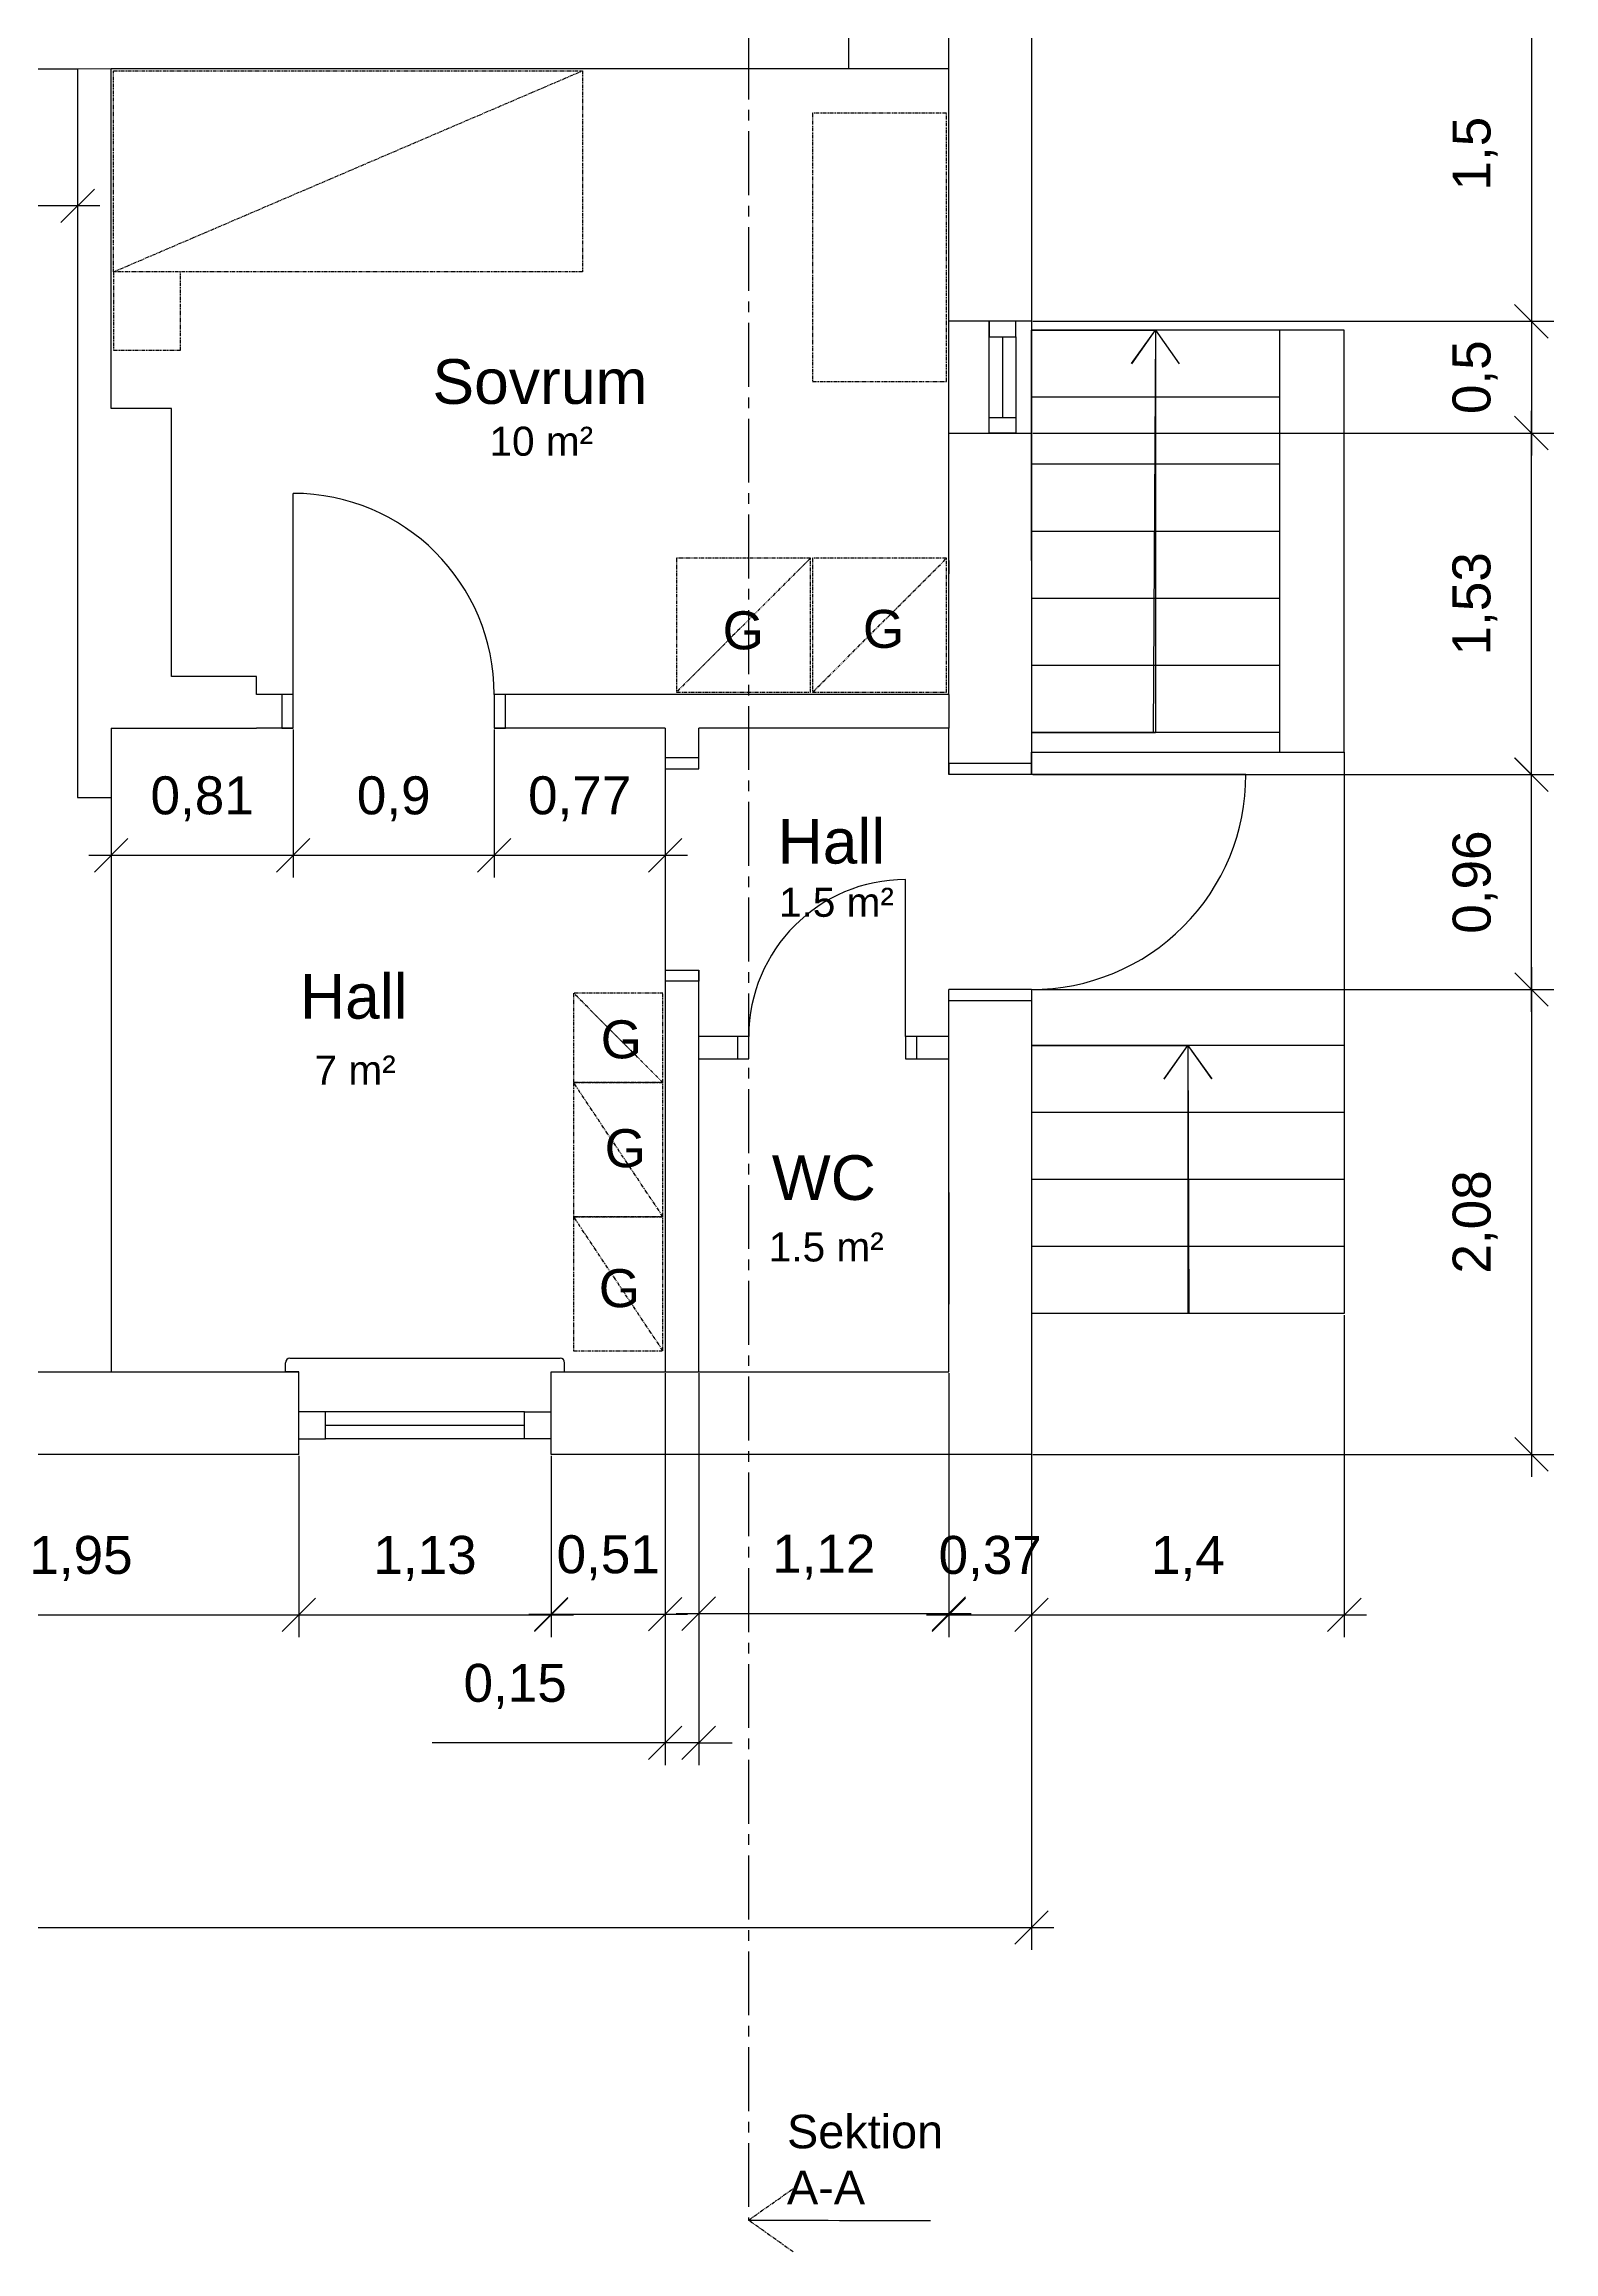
# Model space of a CAD drawing. Header units: millimetres. Extents: x -50011 to 90899, y -58634 to 31880.
# Drawn here: x 15798 to 22556, y 13006 to 22884 of the extents above; entities that cross this region are included whole.
import ezdxf

# ---------------------------------------------------------------- set-up
doc = ezdxf.new("R2010")
doc.units = ezdxf.units.MM
for name, pattern in [('ACAD_ISO02W100', [15, 12, -3]), ('CENTER2', [28.575, 19.05, -3.175, 3.175, -3.175]), ('PHANTOM2', [31.75, 15.875, -3.175, 3.175, -3.175, 3.175, -3.175])]:
    doc.linetypes.add(name, pattern=pattern)
doc.layers.get('0').update_dxf_attribs({"color": 1})
for name, color, linetype in [('Grundritningar', 1, 'Continuous'), ('Mått', 4, 'Continuous'), ('Möbler', 4, 'PHANTOM2'), ('Rumsangivelser', 7, 'Continuous'), ('Rumsavdelare', 3, 'FENCELINE1'), ('Sektionsangivelser', 4, 'PHANTOM2')]:
    doc.layers.add(name, color=color, linetype=linetype)
doc.styles.get("Standard").update_dxf_attribs({"font": 'Arial.ttf', "height": 170})
doc.linetypes.add('FENCELINE1', pattern='A,6.35,-2.54,[133,ltypeshp.shx,S=2.54,R=0,X=-2.54,Y=0],-2.54,25.4', length=36.83)
doc.dimstyles.new('Egen dimension', dxfattribs={"dimscale": 10, "dimtxt": 2.5, "dimasz": 15, "dimexe": 10, "dimexo": 0.625, "dimgap": 15, "dimtad": 1, "dimlfac": 0.001, "dimtxsty": 'Standard', "dimblk": 'OBLIQUE', "dimblk1": 'OBLIQUE', "dimblk2": 'OBLIQUE', "dimcen": 20, "dimdle": 10, "dimadec": 0, "dimazin": 0, "dimtfac": 1, "dimtmove": 0, "dimatfit": 3, "dimldrblk": 'OPEN90', "dimfxl": 1, "dimarcsym": 0})
doc.dimstyles.new('ISO-25', dxfattribs={"dimscale": 10, "dimtxt": 2.5, "dimasz": 15, "dimexe": 10, "dimexo": 0.625, "dimgap": 15, "dimtad": 1, "dimlfac": 0.001, "dimtxsty": 'Standard', "dimblk": 'OBLIQUE', "dimblk1": 'OBLIQUE', "dimblk2": 'OBLIQUE', "dimcen": 20, "dimdle": 10, "dimadec": 0, "dimazin": 0, "dimtfac": 1, "dimtmove": 0, "dimatfit": 3, "dimldrblk": 'OPEN90', "dimfxl": 1, "dimarcsym": 0})

# ---------------------------------------------------------------- blocks, each defined once
blk = doc.blocks.new('_Oblique')
at = {"color": 0, "linetype": 'ByBlock', "lineweight": -2}
blk.add_line((-0.5, -0.5), (0.5, 0.5), dxfattribs=at)
blk = doc.blocks.new('*D142')
at = {"layer": 'Defpoints', "color": 0, "transparency": 16777216}
for p in [(6938.2, 16573.9), (20218.2, 16573.9), (20218.2, 14457.2)]:
    blk.add_point(p, dxfattribs=at)
at = {"layer": 'Mått', "color": 0, "lineweight": -2, "transparency": 16777216}
for p, q in [((6938.2, 16567.7), (6938.2, 14357.2)), ((20218.2, 16567.7), (20218.2, 14357.2)), ((6838.2, 14457.2), (20318.2, 14457.2))]:
    blk.add_line(p, q, dxfattribs=at)
at = {"layer": 'Mått', "color": 0, "lineweight": -2, "transparency": 16777216, "xscale": 150, "yscale": 150, "zscale": 150, "rotation": 180}
blk.add_blockref('_Oblique', (6938.2, 14457.2), dxfattribs=at)
at = {"layer": 'Mått', "color": 0, "lineweight": -2, "transparency": 16777216, "xscale": 150, "yscale": 150, "zscale": 150}
blk.add_blockref('_Oblique', (20218.2, 14457.2), dxfattribs=at)
at = {"layer": 'Mått', "color": 0, "transparency": 16777216, "insert": (13578.2, 14709.6), "char_height": 170, "attachment_point": 5}
blk.add_mtext('13,28', dxfattribs=at)
blk = doc.blocks.new('_Open90')
at = {"color": 0, "linetype": 'ByBlock', "lineweight": -2}
for p, q in [((0, 0), (-1, 0)), ((-0.5, 0.5), (0, 0)), ((0, 0), (-0.5, -0.5))]:
    blk.add_line(p, q, dxfattribs=at)
blk = doc.blocks.new('*D144')
at = {"layer": 'Defpoints', "color": 0, "transparency": 16777216}
for p in [(20218.2, 18653.9), (20218.2, 16573.9), (22456.4, 16573.9)]:
    blk.add_point(p, dxfattribs=at)
at = {"layer": 'Mått', "color": 0, "lineweight": -2, "transparency": 16777216}
for p, q in [((22456.4, 18753.9), (22456.4, 16473.9)), ((20224.5, 18653.9), (22556.4, 18653.9)), ((20224.5, 16573.9), (22556.4, 16573.9))]:
    blk.add_line(p, q, dxfattribs=at)
at = {"layer": 'Mått', "color": 0, "lineweight": -2, "transparency": 16777216, "xscale": 150, "yscale": 150, "zscale": 150}
for p, rotation in [((22456.4, 18653.9), 90), ((22456.4, 16573.9), 270)]:
    blk.add_blockref('_Oblique', p, dxfattribs=dict(at, rotation=rotation))
at = {"layer": 'Mått', "color": 0, "transparency": 16777216, "insert": (22204, 17613.9), "char_height": 170, "attachment_point": 5, "rotation": 90}
blk.add_mtext('2,08', dxfattribs=at)
blk = doc.blocks.new('*D150')
at = {"layer": 'Defpoints', "color": 0, "transparency": 16777216}
for p in [(14878.2, 22773.9), (15948.2, 22773.9), (14878.2, 22160.3)]:
    blk.add_point(p, dxfattribs=at)
at = {"layer": 'Mått', "color": 0, "lineweight": -2, "transparency": 16777216}
for p, q in [((14878.2, 22767.7), (14878.2, 22060.3)), ((15948.2, 22767.7), (15948.2, 22060.3)), ((16048.2, 22160.3), (14778.2, 22160.3))]:
    blk.add_line(p, q, dxfattribs=at)
at = {"layer": 'Mått', "color": 0, "lineweight": -2, "transparency": 16777216, "xscale": 150, "yscale": 150, "zscale": 150, "rotation": 180}
blk.add_blockref('_Oblique', (14878.2, 22160.3), dxfattribs=at)
at = {"layer": 'Mått', "color": 0, "lineweight": -2, "transparency": 16777216, "xscale": 150, "yscale": 150, "zscale": 150}
blk.add_blockref('_Oblique', (15948.2, 22160.3), dxfattribs=at)
at = {"layer": 'Mått', "color": 0, "transparency": 16777216, "insert": (15413.2, 22412.7), "char_height": 170, "attachment_point": 5}
blk.add_mtext('1,07', dxfattribs=at)
blk = doc.blocks.new('*D155')
at = {"layer": 'Defpoints', "color": 0, "transparency": 16777216}
for p in [(20218.2, 17203.9), (21618.2, 17203.9), (21618.2, 15856.1)]:
    blk.add_point(p, dxfattribs=at)
at = {"layer": 'Mått', "color": 0, "lineweight": -2, "transparency": 16777216}
for p, q in [((20218.2, 17197.7), (20218.2, 15756.1)), ((21618.2, 17197.7), (21618.2, 15756.1)), ((20118.2, 15856.1), (21718.2, 15856.1))]:
    blk.add_line(p, q, dxfattribs=at)
at = {"layer": 'Mått', "color": 0, "lineweight": -2, "transparency": 16777216, "xscale": 150, "yscale": 150, "zscale": 150, "rotation": 180}
blk.add_blockref('_Oblique', (20218.2, 15856.1), dxfattribs=at)
at = {"layer": 'Mått', "color": 0, "lineweight": -2, "transparency": 16777216, "xscale": 150, "yscale": 150, "zscale": 150}
blk.add_blockref('_Oblique', (21618.2, 15856.1), dxfattribs=at)
at = {"layer": 'Mått', "color": 0, "transparency": 16777216, "insert": (20918.2, 16108.5), "char_height": 170, "attachment_point": 5}
blk.add_mtext('1,4', dxfattribs=at)
blk = doc.blocks.new('*D139')
at = {"layer": 'Defpoints', "color": 0, "transparency": 16777216}
for p in [(21618.2, 19615.5), (22456.4, 19615.5), (21618.2, 18653.9)]:
    blk.add_point(p, dxfattribs=at)
at = {"layer": 'Mått', "color": 0, "lineweight": -2, "transparency": 16777216}
for p, q in [((22456.4, 18553.9), (22456.4, 19715.5)), ((21624.5, 19615.5), (22556.4, 19615.5)), ((21624.5, 18653.9), (22556.4, 18653.9))]:
    blk.add_line(p, q, dxfattribs=at)
at = {"layer": 'Mått', "color": 0, "lineweight": -2, "transparency": 16777216, "xscale": 150, "yscale": 150, "zscale": 150}
for p, rotation in [((22456.4, 19615.5), 90), ((22456.4, 18653.9), 270)]:
    blk.add_blockref('_Oblique', p, dxfattribs=dict(at, rotation=rotation))
at = {"layer": 'Mått', "color": 0, "transparency": 16777216, "insert": (22204, 19134.7), "char_height": 170, "attachment_point": 5, "rotation": 90}
blk.add_mtext('0,96', dxfattribs=at)
blk = doc.blocks.new('*D162')
at = {"layer": 'Defpoints', "color": 0, "transparency": 16777216}
for p in [(14988.2, 16573.9), (16938.2, 16573.9), (16938.2, 15856.1)]:
    blk.add_point(p, dxfattribs=at)
at = {"layer": 'Mått', "color": 0, "lineweight": -2, "transparency": 16777216}
for p, q in [((14988.2, 16567.7), (14988.2, 15756.1)), ((16938.2, 16567.7), (16938.2, 15756.1)), ((14888.2, 15856.1), (17038.2, 15856.1))]:
    blk.add_line(p, q, dxfattribs=at)
at = {"layer": 'Mått', "color": 0, "lineweight": -2, "transparency": 16777216, "xscale": 150, "yscale": 150, "zscale": 150, "rotation": 180}
blk.add_blockref('_Oblique', (14988.2, 15856.1), dxfattribs=at)
at = {"layer": 'Mått', "color": 0, "lineweight": -2, "transparency": 16777216, "xscale": 150, "yscale": 150, "zscale": 150}
blk.add_blockref('_Oblique', (16938.2, 15856.1), dxfattribs=at)
at = {"layer": 'Mått', "color": 0, "transparency": 16777216, "insert": (15963.2, 16108.5), "char_height": 170, "attachment_point": 5}
blk.add_mtext('1,95', dxfattribs=at)
blk = doc.blocks.new('*D163')
at = {"layer": 'Defpoints', "color": 0, "transparency": 16777216}
for p in [(16938.2, 16573.9), (18068.2, 16573.9), (18068.2, 15856.2)]:
    blk.add_point(p, dxfattribs=at)
at = {"layer": 'Mått', "color": 0, "lineweight": -2, "transparency": 16777216}
for p, q in [((16938.2, 16567.7), (16938.2, 15756.2)), ((18068.2, 16567.7), (18068.2, 15756.2)), ((16838.2, 15856.2), (18168.2, 15856.2))]:
    blk.add_line(p, q, dxfattribs=at)
at = {"layer": 'Mått', "color": 0, "lineweight": -2, "transparency": 16777216, "xscale": 150, "yscale": 150, "zscale": 150, "rotation": 180}
blk.add_blockref('_Oblique', (16938.2, 15856.2), dxfattribs=at)
at = {"layer": 'Mått', "color": 0, "lineweight": -2, "transparency": 16777216, "xscale": 150, "yscale": 150, "zscale": 150}
blk.add_blockref('_Oblique', (18068.2, 15856.2), dxfattribs=at)
at = {"layer": 'Mått', "color": 0, "transparency": 16777216, "insert": (17503.2, 16108.6), "char_height": 170, "attachment_point": 5}
blk.add_mtext('1,13', dxfattribs=at)
blk = doc.blocks.new('*D172')
at = {"layer": 'Defpoints', "color": 0, "transparency": 16777216}
for p in [(18578.2, 16943.9), (18068.2, 16573.9), (18578.2, 15859.1)]:
    blk.add_point(p, dxfattribs=at)
at = {"layer": 'Mått', "color": 0, "lineweight": -2, "transparency": 16777216}
for p, q in [((18578.2, 16937.7), (18578.2, 15759.1)), ((18068.2, 16567.7), (18068.2, 15759.1)), ((17968.2, 15859.1), (18678.2, 15859.1))]:
    blk.add_line(p, q, dxfattribs=at)
at = {"layer": 'Mått', "color": 0, "lineweight": -2, "transparency": 16777216, "xscale": 150, "yscale": 150, "zscale": 150, "rotation": 180}
blk.add_blockref('_Oblique', (18068.2, 15859.1), dxfattribs=at)
at = {"layer": 'Mått', "color": 0, "lineweight": -2, "transparency": 16777216, "xscale": 150, "yscale": 150, "zscale": 150}
blk.add_blockref('_Oblique', (18578.2, 15859.1), dxfattribs=at)
at = {"layer": 'Mått', "color": 0, "transparency": 16777216, "insert": (18323.2, 16111.5), "char_height": 170, "attachment_point": 5}
blk.add_mtext('0,51', dxfattribs=at)
blk = doc.blocks.new('*D175')
at = {"layer": 'Defpoints', "color": 0, "transparency": 16777216}
for p in [(18578.2, 16943.9), (18728.2, 16943.9), (18728.2, 15283.7)]:
    blk.add_point(p, dxfattribs=at)
at = {"layer": 'Mått', "color": 0, "lineweight": -2, "transparency": 16777216}
for p, q in [((18578.2, 16937.7), (18578.2, 15183.7)), ((18728.2, 16937.7), (18728.2, 15183.7)), ((18578.2, 15283.7), (17535.3, 15283.7)), ((18728.2, 15283.7), (18578.2, 15283.7)), ((18728.2, 15283.7), (18878.2, 15283.7))]:
    blk.add_line(p, q, dxfattribs=at)
at = {"layer": 'Mått', "color": 0, "lineweight": -2, "transparency": 16777216, "xscale": 150, "yscale": 150, "zscale": 150}
blk.add_blockref('_Oblique', (18578.2, 15283.7), dxfattribs=at)
at = {"layer": 'Mått', "color": 0, "lineweight": -2, "transparency": 16777216, "xscale": 150, "yscale": 150, "zscale": 150, "rotation": 180}
blk.add_blockref('_Oblique', (18728.2, 15283.7), dxfattribs=at)
at = {"layer": 'Mått', "color": 0, "transparency": 16777216, "insert": (17906.8, 15536.1), "char_height": 170, "attachment_point": 5}
blk.add_mtext('0,15', dxfattribs=at)
blk = doc.blocks.new('*D176')
at = {"layer": 'Defpoints', "color": 0, "transparency": 16777216}
for p in [(18728.2, 16943.9), (19848.2, 16943.9), (19848.2, 15861.4)]:
    blk.add_point(p, dxfattribs=at)
at = {"layer": 'Mått', "color": 0, "lineweight": -2, "transparency": 16777216}
for p, q in [((18728.2, 16937.7), (18728.2, 15761.4)), ((19848.2, 16937.7), (19848.2, 15761.4)), ((18628.2, 15861.4), (19948.2, 15861.4))]:
    blk.add_line(p, q, dxfattribs=at)
at = {"layer": 'Mått', "color": 0, "lineweight": -2, "transparency": 16777216, "xscale": 150, "yscale": 150, "zscale": 150, "rotation": 180}
blk.add_blockref('_Oblique', (18728.2, 15861.4), dxfattribs=at)
at = {"layer": 'Mått', "color": 0, "lineweight": -2, "transparency": 16777216, "xscale": 150, "yscale": 150, "zscale": 150}
blk.add_blockref('_Oblique', (19848.2, 15861.4), dxfattribs=at)
at = {"layer": 'Mått', "color": 0, "transparency": 16777216, "insert": (19288.2, 16113.8), "char_height": 170, "attachment_point": 5}
blk.add_mtext('1,12', dxfattribs=at)
blk = doc.blocks.new('*D177')
at = {"layer": 'Defpoints', "color": 0, "transparency": 16777216}
for p in [(19848.2, 16573.9), (20218.2, 16573.9), (20218.2, 15856.1)]:
    blk.add_point(p, dxfattribs=at)
at = {"layer": 'Mått', "color": 0, "lineweight": -2, "transparency": 16777216}
for p, q in [((19848.2, 16567.7), (19848.2, 15756.1)), ((20218.2, 16567.7), (20218.2, 15756.1)), ((19748.2, 15856.1), (20318.2, 15856.1))]:
    blk.add_line(p, q, dxfattribs=at)
at = {"layer": 'Mått', "color": 0, "lineweight": -2, "transparency": 16777216, "xscale": 150, "yscale": 150, "zscale": 150, "rotation": 180}
blk.add_blockref('_Oblique', (19848.2, 15856.1), dxfattribs=at)
at = {"layer": 'Mått', "color": 0, "lineweight": -2, "transparency": 16777216, "xscale": 150, "yscale": 150, "zscale": 150}
blk.add_blockref('_Oblique', (20218.2, 15856.1), dxfattribs=at)
at = {"layer": 'Mått', "color": 0, "transparency": 16777216, "insert": (20033.2, 16108.5), "char_height": 170, "attachment_point": 5}
blk.add_mtext('0,37', dxfattribs=at)
blk = doc.blocks.new('*D192')
at = {"layer": 'Defpoints', "color": 0, "ltscale": 100, "transparency": 16777216}
for p in [(20218.2, 23143.9), (20218.2, 21643.9), (22455.9, 21643.9)]:
    blk.add_point(p, dxfattribs=at)
at = {"layer": 'Mått', "color": 0, "lineweight": -2, "ltscale": 100, "transparency": 16777216}
for p, q in [((22455.9, 23243.9), (22455.9, 21543.9)), ((20224.5, 23143.9), (22555.9, 23143.9)), ((20224.5, 21643.9), (22555.9, 21643.9))]:
    blk.add_line(p, q, dxfattribs=at)
at = {"layer": 'Mått', "color": 0, "lineweight": -2, "ltscale": 100, "transparency": 16777216, "xscale": 150, "yscale": 150, "zscale": 150}
for p, rotation in [((22455.9, 23143.9), 90), ((22455.9, 21643.9), 270)]:
    blk.add_blockref('_Oblique', p, dxfattribs=dict(at, rotation=rotation))
at = {"layer": 'Mått', "color": 0, "ltscale": 100, "transparency": 16777216, "insert": (22203.5, 22393.9), "char_height": 170, "attachment_point": 5, "rotation": 90}
blk.add_mtext('1,5', dxfattribs=at)
blk = doc.blocks.new('*D193')
at = {"layer": 'Defpoints', "color": 0, "ltscale": 100, "transparency": 16777216}
for p in [(20218.2, 21643.9), (20218.2, 21143.9), (22455.8, 21143.9)]:
    blk.add_point(p, dxfattribs=at)
at = {"layer": 'Mått', "color": 0, "lineweight": -2, "ltscale": 100, "transparency": 16777216}
for p, q in [((22455.8, 21743.9), (22455.8, 21043.9)), ((20224.5, 21643.9), (22555.8, 21643.9)), ((20224.5, 21143.9), (22555.8, 21143.9))]:
    blk.add_line(p, q, dxfattribs=at)
at = {"layer": 'Mått', "color": 0, "lineweight": -2, "ltscale": 100, "transparency": 16777216, "xscale": 150, "yscale": 150, "zscale": 150}
for p, rotation in [((22455.8, 21643.9), 90), ((22455.8, 21143.9), 270)]:
    blk.add_blockref('_Oblique', p, dxfattribs=dict(at, rotation=rotation))
at = {"layer": 'Mått', "color": 0, "ltscale": 100, "transparency": 16777216, "insert": (22203.4, 21393.9), "char_height": 170, "attachment_point": 5, "rotation": 90}
blk.add_mtext('0,5', dxfattribs=at)
blk = doc.blocks.new('*D194')
at = {"layer": 'Defpoints', "color": 0, "ltscale": 100, "transparency": 16777216}
for p in [(20218.2, 21143.9), (22455.6, 21143.9), (20218.2, 19615.5)]:
    blk.add_point(p, dxfattribs=at)
at = {"layer": 'Mått', "color": 0, "lineweight": -2, "ltscale": 100, "transparency": 16777216}
for p, q in [((22455.6, 19515.5), (22455.6, 21243.9)), ((20224.5, 21143.9), (22555.6, 21143.9)), ((20224.5, 19615.5), (22555.6, 19615.5))]:
    blk.add_line(p, q, dxfattribs=at)
at = {"layer": 'Mått', "color": 0, "lineweight": -2, "ltscale": 100, "transparency": 16777216, "xscale": 150, "yscale": 150, "zscale": 150}
for p, rotation in [((22455.6, 21143.9), 90), ((22455.6, 19615.5), 270)]:
    blk.add_blockref('_Oblique', p, dxfattribs=dict(at, rotation=rotation))
at = {"layer": 'Mått', "color": 0, "ltscale": 100, "transparency": 16777216, "insert": (22203.2, 20379.7), "char_height": 170, "attachment_point": 5, "rotation": 90}
blk.add_mtext('1,53', dxfattribs=at)
blk = doc.blocks.new('*D195')
at = {"layer": 'Defpoints', "color": 0, "linetype": 'ACAD_ISO02W100', "ltscale": 100, "transparency": 16777216}
for p in [(16098.2, 19823.9), (16913, 19823.9), (16913, 19254.7)]:
    blk.add_point(p, dxfattribs=at)
at = {"layer": 'Mått', "color": 0, "linetype": 'ACAD_ISO02W100', "lineweight": -2, "ltscale": 100, "transparency": 16777216}
for p, q in [((16098.2, 19817.7), (16098.2, 19154.7)), ((16913, 19817.7), (16913, 19154.7)), ((15998.2, 19254.7), (17013, 19254.7))]:
    blk.add_line(p, q, dxfattribs=at)
at = {"layer": 'Mått', "color": 0, "linetype": 'ACAD_ISO02W100', "lineweight": -2, "ltscale": 100, "transparency": 16777216, "xscale": 150, "yscale": 150, "zscale": 150, "rotation": 180}
blk.add_blockref('_Oblique', (16098.2, 19254.7), dxfattribs=at)
at = {"layer": 'Mått', "color": 0, "linetype": 'ACAD_ISO02W100', "lineweight": -2, "ltscale": 100, "transparency": 16777216, "xscale": 150, "yscale": 150, "zscale": 150}
blk.add_blockref('_Oblique', (16913, 19254.7), dxfattribs=at)
at = {"layer": 'Mått', "color": 0, "linetype": 'ACAD_ISO02W100', "ltscale": 100, "transparency": 16777216, "insert": (16505.6, 19507.1), "char_height": 170, "attachment_point": 5}
blk.add_mtext('0,81', dxfattribs=at)
blk = doc.blocks.new('*D196')
at = {"layer": 'Defpoints', "color": 0, "linetype": 'ACAD_ISO02W100', "ltscale": 100, "transparency": 16777216}
for p in [(16913, 19823.9), (17813, 19823.9), (17813, 19254.7)]:
    blk.add_point(p, dxfattribs=at)
at = {"layer": 'Mått', "color": 0, "linetype": 'ACAD_ISO02W100', "lineweight": -2, "ltscale": 100, "transparency": 16777216}
for p, q in [((16913, 19817.7), (16913, 19154.7)), ((17813, 19817.7), (17813, 19154.7)), ((16813, 19254.7), (17913, 19254.7))]:
    blk.add_line(p, q, dxfattribs=at)
at = {"layer": 'Mått', "color": 0, "linetype": 'ACAD_ISO02W100', "lineweight": -2, "ltscale": 100, "transparency": 16777216, "xscale": 150, "yscale": 150, "zscale": 150, "rotation": 180}
blk.add_blockref('_Oblique', (16913, 19254.7), dxfattribs=at)
at = {"layer": 'Mått', "color": 0, "linetype": 'ACAD_ISO02W100', "lineweight": -2, "ltscale": 100, "transparency": 16777216, "xscale": 150, "yscale": 150, "zscale": 150}
blk.add_blockref('_Oblique', (17813, 19254.7), dxfattribs=at)
at = {"layer": 'Mått', "color": 0, "linetype": 'ACAD_ISO02W100', "ltscale": 100, "transparency": 16777216, "insert": (17363, 19507.1), "char_height": 170, "attachment_point": 5}
blk.add_mtext('0,9', dxfattribs=at)
blk = doc.blocks.new('*D197')
at = {"layer": 'Defpoints', "color": 0, "linetype": 'ACAD_ISO02W100', "ltscale": 100, "transparency": 16777216}
for p in [(17813, 19823.9), (18578.2, 19823.9), (18578.2, 19254.8)]:
    blk.add_point(p, dxfattribs=at)
at = {"layer": 'Mått', "color": 0, "linetype": 'ACAD_ISO02W100', "lineweight": -2, "ltscale": 100, "transparency": 16777216}
for p, q in [((17813, 19817.7), (17813, 19154.8)), ((18578.2, 19817.7), (18578.2, 19154.8)), ((17713, 19254.8), (18678.2, 19254.8))]:
    blk.add_line(p, q, dxfattribs=at)
at = {"layer": 'Mått', "color": 0, "linetype": 'ACAD_ISO02W100', "lineweight": -2, "ltscale": 100, "transparency": 16777216, "xscale": 150, "yscale": 150, "zscale": 150, "rotation": 180}
blk.add_blockref('_Oblique', (17813, 19254.8), dxfattribs=at)
at = {"layer": 'Mått', "color": 0, "linetype": 'ACAD_ISO02W100', "lineweight": -2, "ltscale": 100, "transparency": 16777216, "xscale": 150, "yscale": 150, "zscale": 150}
blk.add_blockref('_Oblique', (18578.2, 19254.8), dxfattribs=at)
at = {"layer": 'Mått', "color": 0, "linetype": 'ACAD_ISO02W100', "ltscale": 100, "transparency": 16777216, "insert": (18195.6, 19507.2), "char_height": 170, "attachment_point": 5}
blk.add_mtext('0,77', dxfattribs=at)

msp = doc.modelspace()

# ---------------------------------------------------------------- linework, layer by layer
at = {"layer": 'Grundritningar'}
for p, q in [((19398.249, 23143.923), (19398.249, 22774.759)), ((19848.249, 22774.759), (19848.249, 23143.923)), ((15028.249, 22773.923), (15948.249, 22773.923)), ((15948.249, 22773.923), (16098.249, 22774.759)), ((15948.249, 22773.923), (15948.249, 19513.923)), ((16098.249, 21253.923), (16098.249, 22774.759)), ((16098.249, 22774.759), (19848.249, 22774.759)), ((19848.249, 22173.923), (19848.249, 22774.759)), ((19848.249, 22173.923), (19848.249, 22233.923)), ((19848.249, 19973.923), (19848.249, 22173.923)), ((19848.249, 19973.923), (19848.249, 22173.923)), ((20218.249, 21643.923), (19848.249, 21643.923)), ((20028.249, 21143.923), (20028.249, 21643.923)), ((20028.249, 21643.923), (20028.249, 21573.923)), ((20148.249, 21573.923), (20148.249, 21643.923)), ((20028.249, 21573.923), (20148.249, 21573.923)), ((20088.249, 21573.923), (20088.249, 21213.923)), ((20148.249, 21573.923), (20148.249, 21213.923)), ((21328.249, 21603.923), (20218.249, 21603.923)), ((20218.249, 20573.923), (20218.249, 21603.923)), ((20218.249, 21603.923), (20773.249, 21603.923)), ((21618.249, 21603.923), (21328.249, 21603.923)), ((21328.249, 21603.923), (21328.249, 19715.477)), ((21328.249, 21603.923), (21328.249, 21303.923)), ((21618.249, 19715.477), (21618.249, 21603.923)), ((16368.249, 21253.923), (16098.249, 21253.923)), ((16368.249, 20053.923), (16368.249, 21253.923)), ((21328.249, 21303.923), (20218.249, 21303.923)), ((21328.249, 21303.923), (21328.249, 21003.923)), ((19848.249, 21143.923), (20218.249, 21143.923)), ((20028.249, 21143.923), (20028.249, 21213.923)), ((20028.249, 21213.923), (20148.249, 21213.923)), ((20148.249, 21143.923), (20028.249, 21143.923)), ((20148.249, 21213.923), (20148.249, 21143.923)), ((21328.249, 21003.923), (20218.249, 21003.923)), ((21328.249, 21003.923), (21328.249, 20703.923)), ((16912.976, 19973.923), (16912.976, 20873.923)), ((21328.249, 20703.923), (20218.249, 20703.923)), ((21328.249, 20703.923), (21328.249, 20403.923)), ((19848.249, 20573.923), (19848.249, 20513.923)), ((21328.249, 20403.923), (20218.249, 20403.923)), ((21328.249, 20403.923), (21328.249, 20103.923)), ((16748.249, 20053.923), (16368.249, 20053.923)), ((16748.249, 19973.923), (16748.249, 20053.923)), ((21328.249, 20103.923), (20218.249, 20103.923)), ((21328.249, 20103.923), (21328.249, 19803.923)), ((16912.976, 19973.923), (16748.249, 19973.923)), ((16912.976, 19973.923), (16862.976, 19973.923)), ((16862.976, 19973.923), (16862.976, 19823.923)), ((16912.976, 19823.923), (16912.976, 19973.923)), ((19848.249, 19973.923), (17812.976, 19973.923)), ((17812.976, 19973.923), (17812.976, 19823.923)), ((17862.976, 19973.923), (17812.976, 19973.923)), ((17862.976, 19823.923), (17862.976, 19973.923)), ((19848.249, 19973.923), (19848.249, 19823.923)), ((16098.249, 19823.923), (16098.249, 19513.923)), ((16098.249, 19823.923), (16748.249, 19823.923)), ((16912.976, 19823.923), (16748.249, 19823.923)), ((16862.976, 19823.923), (16912.976, 19823.923)), ((18578.249, 19823.923), (17812.976, 19823.923)), ((17812.976, 19823.923), (17862.976, 19823.923)), ((18578.249, 19823.923), (18578.249, 19640.949)), ((18728.249, 19640.949), (18728.249, 19823.923)), ((19848.249, 19823.923), (18728.249, 19823.923)), ((19848.249, 19615.477), (19848.249, 19823.923)), ((21328.249, 19803.923), (20218.249, 19803.923)), ((20218.249, 19803.923), (20773.249, 19803.923)), ((18728.249, 19690.949), (18578.249, 19690.949)), ((18578.249, 19690.949), (18578.249, 19640.949)), ((18728.249, 19640.949), (18728.249, 19690.949)), ((20218.249, 19665.477), (19848.249, 19665.477)), ((19848.249, 19665.477), (19848.249, 19615.477)), ((20218.249, 19615.477), (20218.249, 19715.477)), ((20218.249, 19715.477), (21618.249, 19715.477)), ((20218.249, 19615.477), (20218.249, 19665.477)), ((21618.249, 19715.477), (21618.249, 18403.923)), ((18578.249, 19640.949), (18728.249, 19640.949)), ((20218.249, 19615.477), (19848.249, 19615.477)), ((21177.532, 19615.477), (20218.249, 19615.477)), ((15948.249, 19513.923), (16098.249, 19513.923)), ((19654.536, 18443.923), (19654.536, 19145.923)), ((18578.249, 18740.949), (18578.249, 16943.923)), ((18578.249, 18740.949), (18728.249, 18740.949)), ((18728.249, 18690.949), (18578.249, 18690.949)), ((18728.249, 16943.923), (18728.249, 18740.949)), ((18728.249, 18740.949), (18728.249, 18690.949)), ((19848.249, 16943.923), (19848.249, 18653.923)), ((20218.249, 18653.923), (19848.249, 18653.923)), ((19848.249, 18603.923), (19848.249, 18653.923)), ((20218.249, 18603.923), (19848.249, 18603.923)), ((20218.249, 18653.923), (20218.249, 18603.923)), ((18952.536, 18443.923), (18728.249, 18443.923)), ((18952.536, 18443.923), (18902.536, 18443.923)), ((18902.536, 18443.923), (18902.536, 18343.923)), ((18952.536, 18343.923), (18952.536, 18443.923)), ((19848.249, 18443.923), (19654.536, 18443.923)), ((19654.536, 18443.923), (19654.536, 18343.923)), ((19704.536, 18343.923), (19704.536, 18443.923)), ((21618.249, 18403.923), (20218.249, 18403.923)), ((20218.249, 18403.923), (20918.249, 18403.923)), ((21618.249, 18403.923), (21618.249, 18103.923)), ((18728.249, 18343.923), (18952.536, 18343.923)), ((18902.536, 18343.923), (18952.536, 18343.923)), ((19654.536, 18343.923), (19848.249, 18343.923)), ((19654.536, 18343.923), (19704.536, 18343.923)), ((21618.249, 18103.923), (20218.249, 18103.923)), ((21618.249, 18103.923), (21618.249, 17803.923)), ((21618.249, 17803.923), (20218.249, 17803.923)), ((21618.249, 17803.923), (21618.249, 17503.923)), ((19848.249, 17745.923), (19848.249, 17245.923)), ((21618.249, 17503.923), (20218.249, 17503.923)), ((21618.249, 17503.923), (21618.249, 17203.923)), ((21618.249, 17203.923), (20218.249, 17203.923)), ((16898.249, 17003.923), (18108.249, 17003.923)), ((14988.249, 16943.923), (16938.249, 16943.923)), ((16878.249, 16943.923), (16878.249, 16983.923)), ((16938.249, 16943.923), (16878.249, 16943.923)), ((16938.249, 16573.923), (16938.249, 16943.923)), ((18068.249, 16943.923), (18578.249, 16943.923)), ((18068.249, 16573.923), (18068.249, 16943.923)), ((18068.249, 16943.923), (18128.249, 16943.923)), ((18128.249, 16943.923), (18128.249, 16983.923)), ((18578.249, 16943.923), (18728.249, 16943.923)), ((18728.249, 16943.923), (19848.249, 16943.923)), ((17058.249, 16763.923), (16938.249, 16763.923)), ((17058.249, 16643.923), (17058.249, 16763.923)), ((17948.249, 16763.923), (17058.249, 16763.923)), ((17948.249, 16703.923), (17058.249, 16703.923)), ((17948.249, 16643.923), (17948.249, 16763.923)), ((17948.249, 16763.923), (18068.249, 16763.923)), ((16938.249, 16573.923), (16938.249, 16643.923)), ((16938.249, 16643.923), (17058.249, 16643.923)), ((17948.249, 16643.923), (17058.249, 16643.923)), ((18068.249, 16643.923), (17948.249, 16643.923))]:
    msp.add_line(p, q, dxfattribs=at)
for points in [[(15028.249, 23143.923), (20218.249, 23143.923), (20218.249, 22173.923)], [(20218.249, 22173.923), (20218.249, 19615.477)], [(20218.249, 18653.923), (20218.249, 16573.923), (18068.249, 16573.923)], [(16938.249, 16573.923), (14988.249, 16573.923)]]:
    msp.add_lwpolyline(points, dxfattribs=at)
for centre, radius, start, end in [((16912.976, 19973.923), 900, 0, 90), ((20219.046, 19612.414), 958.491, 269.95234, 0.1831397), ((19654.536, 18443.923), 702, 90, 180), ((16898.249, 16983.923), 20, 90, 180), ((18108.249, 16983.923), 20, 0, 90)]:
    msp.add_arc(centre, radius, start, end, dxfattribs=at)
at = {"layer": 'Möbler'}
for p, q in [((16108.249, 22764.759), (18208.249, 22764.759)), ((16108.249, 21864.759), (16108.249, 22764.759)), ((16108.249, 21864.759), (18208.249, 22764.759)), ((18208.249, 22764.759), (18208.249, 21864.759)), ((19838.249, 22574.759), (19238.249, 22574.759)), ((19238.249, 22574.759), (19238.249, 21374.759)), ((19838.249, 21374.759), (19838.249, 22574.759)), ((18208.249, 21864.759), (16108.249, 21864.759)), ((16108.249, 21864.759), (16108.249, 21514.759)), ((16408.249, 21514.759), (16408.249, 21864.759)), ((16108.249, 21514.759), (16408.249, 21514.759)), ((19238.249, 21374.759), (19838.249, 21374.759)), ((19228.249, 20583.923), (18628.249, 20583.923)), ((18628.249, 20583.923), (18628.249, 19983.923)), ((19228.249, 20583.923), (18628.249, 19983.923)), ((19228.249, 19983.923), (19228.249, 20583.923)), ((19838.249, 20583.923), (19238.249, 20583.923)), ((19238.249, 20583.923), (19238.249, 19983.923)), ((19238.249, 19983.923), (19838.249, 20583.923)), ((19838.249, 19983.923), (19838.249, 20583.923)), ((18628.249, 19983.923), (19228.249, 19983.923)), ((19238.249, 19983.923), (19838.249, 19983.923)), ((18568.249, 18637.643), (18168.249, 18637.643)), ((18168.249, 18637.643), (18168.249, 18237.643)), ((18568.249, 18237.643), (18168.249, 18637.643)), ((18568.249, 18237.643), (18568.249, 18637.643)), ((18568.249, 18237.643), (18168.249, 18237.643)), ((18168.249, 18237.643), (18168.249, 17637.643)), ((18568.249, 17637.643), (18168.249, 18237.643)), ((18168.249, 18237.643), (18568.249, 18237.643)), ((18568.249, 17637.643), (18568.249, 18237.643)), ((18568.249, 17637.643), (18168.249, 17637.643)), ((18168.249, 17637.643), (18168.249, 17037.643)), ((18568.249, 17037.643), (18168.249, 17637.643)), ((18168.249, 17637.643), (18568.249, 17637.643)), ((18568.249, 17037.643), (18568.249, 17637.643)), ((18168.249, 17037.643), (18568.249, 17037.643))]:
    msp.add_line(p, q, dxfattribs=at)
at = {"layer": 'Rumsavdelare', "ltscale": 5}
for p, q in [((18578.249, 19640.949), (18578.249, 18740.949)), ((16098.249, 19513.923), (16098.249, 16943.923))]:
    msp.add_line(p, q, dxfattribs=at)
at = {"layer": 'Sektionsangivelser', "linetype": 'CENTER2', "ltscale": 15}
msp.add_line((18951.231, 30209.313), (18951.231, 13147.804), dxfattribs=at)

# ---------------------------------------------------------------- texts
at = {"layer": 'Möbler', "char_height": 170, "attachment_point": 1}
for heights, insert in [([0], (18835.427, 20346.205)), ([173.943], (19463.399, 20352.573)), ([173.943], (18289.801, 18516.091)), ([173.943], (18307.31, 18029.051)), ([173.943], (18281.028, 17402.706))]:
    msp.add_mtext_dynamic_manual_height_columns('G', width=269.32488, gutter_width=850, heights=heights, dxfattribs=dict(at, insert=insert))
at = {"layer": 'Rumsangivelser'}
for s, height, p in [('Sovrum', 200, (17536.588, 21274.437)), ('10 m²', 130, (17791.775, 21042.282)), ('Hall', 200, (19081.954, 19217.502)), ('1.5 m²', 130, (19087.601, 18979.394)), ('Hall', 200, (16943.794, 18523.558)), ('7 m²', 130, (17008.823, 18228.698)), ('WC', 200, (19055.65, 17712.496)), ('1.5 m²', 130, (19041.791, 17437.194))]:
    msp.add_text(s, height=height, dxfattribs=at).set_placement(p)
at = {"layer": 'Sektionsangivelser', "insert": (19123.652, 13619.291), "char_height": 150, "attachment_point": 1}
msp.add_mtext_dynamic_manual_height_columns('Sektion \\PA-A', width=219.37199, gutter_width=600, heights=[0], dxfattribs=at)

# ---------------------------------------------------------------- dimensions: what is measured, and where the dimension line sits
at = {"layer": 'Mått', "ltscale": 100}
for base, p1, p2, picture, middle in [((22455.912, 21643.923), (20218.249, 23143.923), (20218.249, 21643.923), '*D192', (22455.912, 22393.923)), ((22455.752, 21143.923), (20218.249, 21643.923), (20218.249, 21143.923), '*D193', (22455.752, 21393.923))]:
    dim = msp.add_linear_dim(base=base, p1=p1, p2=p2, angle=90, dimstyle='Egen dimension', dxfattribs=at)
    dim.commit()
    dim.dimension.update_dxf_attribs({"geometry": picture, "text_midpoint": middle, "dimtype": 160})
at = {"layer": 'Mått'}
for base, p1, p2, picture, middle in [((14878.249, 22160.306), (15948.249, 22773.923), (14878.249, 22773.923), '*D150', (15413.249, 22412.701)), ((19848.249, 15861.412), (18728.249, 16943.923), (19848.249, 16943.923), '*D176', (19288.249, 16113.806)), ((16938.249, 15856.079), (14988.249, 16573.923), (16938.249, 16573.923), '*D162', (15963.249, 16108.473)), ((18068.249, 15856.206), (16938.249, 16573.923), (18068.249, 16573.923), '*D163', (17503.249, 16108.6))]:
    dim = msp.add_linear_dim(base=base, p1=p1, p2=p2, dimstyle='ISO-25', dxfattribs=at)
    dim.commit()
    dim.dimension.update_dxf_attribs({"geometry": picture, "text_midpoint": middle})
at = {"layer": 'Mått', "ltscale": 100}
dim = msp.add_linear_dim(base=(22455.551, 21143.923), p1=(20218.249, 19615.477), p2=(20218.249, 21143.923), angle=90, dimstyle='Egen dimension', dxfattribs=at)
dim.commit()
dim.dimension.update_dxf_attribs({"geometry": '*D194', "text_midpoint": (22203.156, 20379.7)})
at = {"layer": 'Mått', "linetype": 'ACAD_ISO02W100', "ltscale": 100}
for base, p1, p2, picture, middle in [((16912.976, 19254.665), (16098.249, 19823.923), (16912.976, 19823.923), '*D195', (16505.612, 19507.059)), ((17812.976, 19254.665), (16912.976, 19823.923), (17812.976, 19823.923), '*D196', (17362.976, 19507.059)), ((18578.249, 19254.772), (17812.976, 19823.923), (18578.249, 19823.923), '*D197', (18195.612, 19507.166))]:
    dim = msp.add_linear_dim(base=base, p1=p1, p2=p2, dimstyle='Egen dimension', dxfattribs=at)
    dim.commit()
    dim.dimension.update_dxf_attribs({"geometry": picture, "text_midpoint": middle})
at = {"layer": 'Mått'}
dim = msp.add_linear_dim(base=(22456.401, 19615.477), p1=(21618.249, 18653.923), p2=(21618.249, 19615.477), angle=90, dimstyle='ISO-25', dxfattribs=at)
dim.commit()
dim.dimension.update_dxf_attribs({"geometry": '*D139', "text_midpoint": (22204.006, 19134.7)})
dim = msp.add_linear_dim(base=(22456.401, 16573.923), p1=(20218.249, 18653.923), p2=(20218.249, 16573.923), angle=90, dimstyle='ISO-25', dxfattribs=at)
dim.commit()
dim.dimension.update_dxf_attribs({"geometry": '*D144', "text_midpoint": (22456.401, 17613.923), "dimtype": 160})
for base, p1, p2, picture, middle in [((21618.249, 15856.086), (20218.249, 17203.923), (21618.249, 17203.923), '*D155', (20918.249, 15856.086)), ((18728.249, 15283.716), (18578.249, 16943.923), (18728.249, 16943.923), '*D175', (17906.762, 15283.716)), ((18578.249, 15859.1), (18068.249, 16573.923), (18578.249, 16943.923), '*D172', (18323.249, 15859.1)), ((20218.249, 14457.219), (6938.249, 16573.923), (20218.249, 16573.923), '*D142', (13578.249, 14457.219)), ((20218.249, 15856.086), (19848.249, 16573.923), (20218.249, 16573.923), '*D177', (20033.249, 15856.086))]:
    dim = msp.add_linear_dim(base=base, p1=p1, p2=p2, dimstyle='ISO-25', dxfattribs=at)
    dim.commit()
    dim.dimension.update_dxf_attribs({"geometry": picture, "text_midpoint": middle, "dimtype": 160})

# ---------------------------------------------------------------- leaders
at = {"layer": 'Grundritningar'}
for points, override in [([(20773.249, 21603.923), (20762.088, 19803.923)], {"dimldrblk": 'Open90'}), ([(20773.249, 21603.923), (20773.249, 19803.923)], {"dimscale": 10, "dimldrblk": 'Open90'}), ([(20918.249, 18403.923), (20918.249, 17203.923)], {"dimscale": 10, "dimldrblk": 'Open90'}), ([(20918.249, 18403.923), (20921.744, 17203.923)], {"dimldrblk": 'Open90'})]:
    msp.add_leader(points, dimstyle='ISO-25', override=override, dxfattribs=at)
at = {"layer": 'Sektionsangivelser', "path_type": 1}
msp.add_leader([(18951.231, 13147.804), (19765.703, 13146.037)], dimstyle='ISO-25', override={"dimasz": 20, "dimldrblk": 'Open90'}, dxfattribs=at)

doc.saveas('drawing.dxf')
